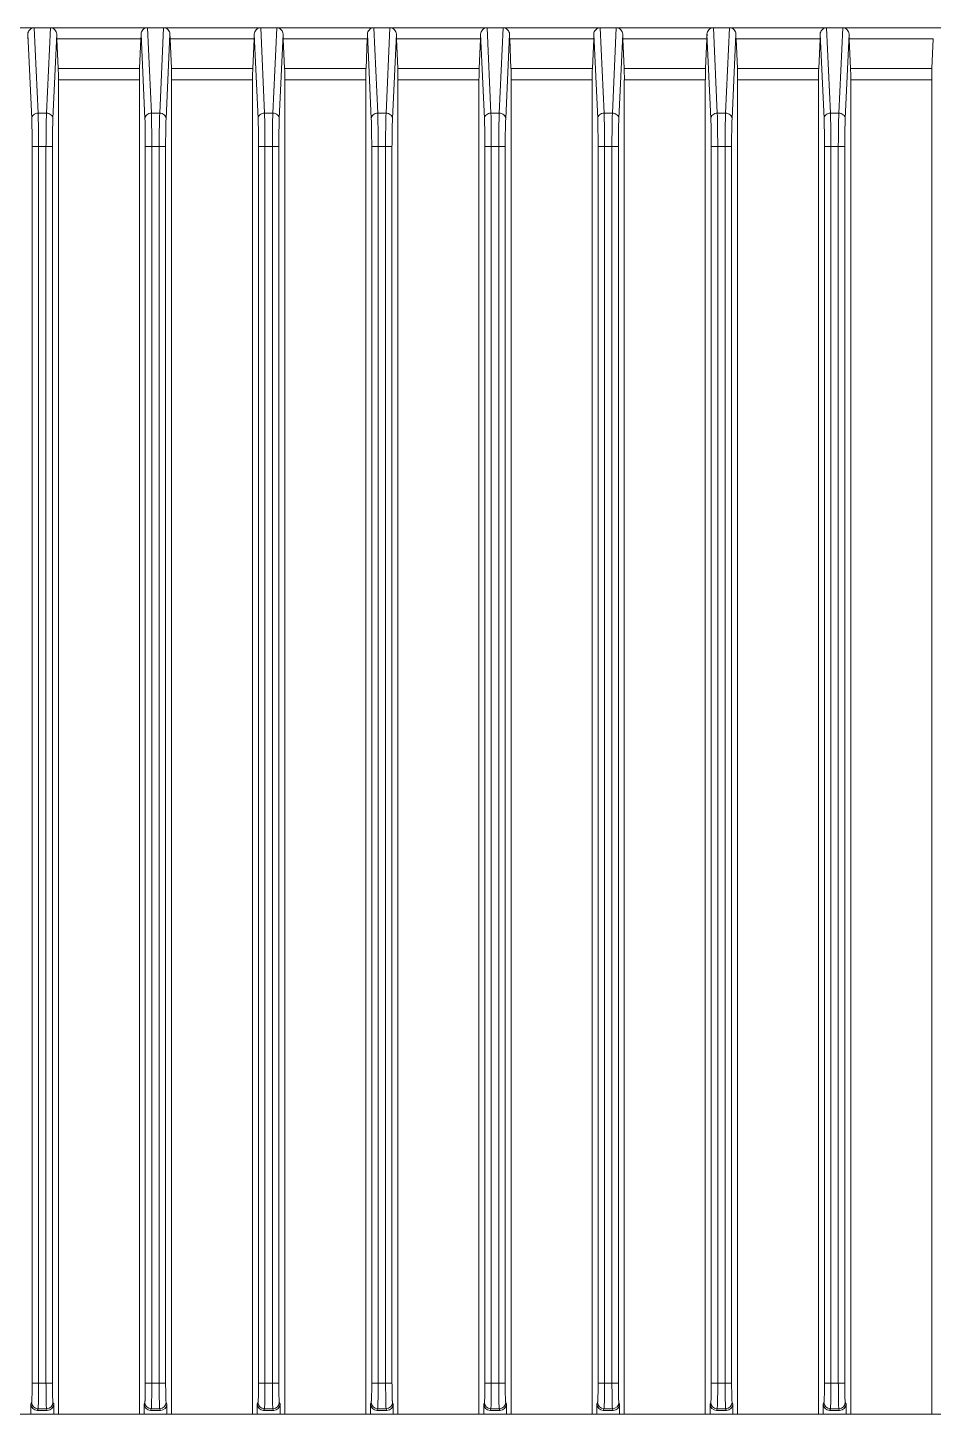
# Model space of a CAD drawing. Header units: millimetres. Extents: x 1177 to 4296, y 93 to 2298.
# Drawn here: x 2604.2 to 2674.6, y 1496.4 to 1604.3 of the extents above; entities that cross this region are included whole.
import ezdxf

# ---------------------------------------------------------------- set-up
doc = ezdxf.new("R2010")
doc.units = ezdxf.units.MM
doc.header["$LTSCALE"] = 0.1
doc.layers.get('0').update_dxf_attribs({"lineweight": 13})

msp = doc.modelspace()

# ---------------------------------------------------------------- linework, layer by layer
for p, q in [((2552.85, 1604.28), (2710.56, 1604.28)), ((2612.97, 1603.42), (2606.44, 1603.42)), ((2621.77, 1603.42), (2615.24, 1603.42)), ((2630.57, 1603.42), (2624.04, 1603.42)), ((2639.37, 1603.42), (2632.84, 1603.42)), ((2648.17, 1603.42), (2641.64, 1603.42)), ((2656.97, 1603.42), (2650.44, 1603.42)), ((2665.77, 1603.42), (2659.24, 1603.42)), ((2674.57, 1603.42), (2668.04, 1603.42)), ((2606.54, 1601.11), (2612.87, 1601.11)), ((2615.34, 1601.11), (2621.67, 1601.11)), ((2624.14, 1601.11), (2630.47, 1601.11)), ((2632.94, 1601.11), (2639.27, 1601.11)), ((2641.74, 1601.11), (2648.07, 1601.11)), ((2650.54, 1601.11), (2656.87, 1601.11)), ((2659.34, 1601.11), (2665.67, 1601.11)), ((2668.14, 1601.11), (2674.47, 1601.11)), ((2612.85, 1600.24), (2606.55, 1600.24)), ((2621.65, 1600.24), (2615.35, 1600.24)), ((2630.45, 1600.24), (2624.15, 1600.24)), ((2639.25, 1600.24), (2632.95, 1600.24)), ((2648.05, 1600.24), (2641.75, 1600.24)), ((2656.85, 1600.24), (2650.55, 1600.24)), ((2665.65, 1600.24), (2659.35, 1600.24)), ((2674.45, 1600.24), (2668.15, 1600.24)), ((2715.24, 1496.44), (2548.17, 1496.44))]:
    msp.add_line(p, q)
at = {"lineweight": 9}
for p, q in [((2604.48, 1597.21), (2604.18, 1603.79)), ((2604.98, 1597.64), (2604.68, 1604.28)), ((2605.93, 1604.28), (2605.63, 1597.64)), ((2606.43, 1603.79), (2606.13, 1597.21)), ((2613.28, 1597.21), (2612.98, 1603.79)), ((2613.78, 1597.64), (2613.48, 1604.28)), ((2614.73, 1604.28), (2614.43, 1597.64)), ((2615.23, 1603.79), (2614.93, 1597.21)), ((2622.08, 1597.21), (2621.78, 1603.79)), ((2622.58, 1597.64), (2622.28, 1604.28)), ((2623.53, 1604.28), (2623.23, 1597.64)), ((2624.03, 1603.79), (2623.73, 1597.21)), ((2630.88, 1597.21), (2630.58, 1603.79)), ((2631.38, 1597.64), (2631.08, 1604.28)), ((2632.33, 1604.28), (2632.03, 1597.64)), ((2632.83, 1603.79), (2632.53, 1597.21)), ((2639.68, 1597.21), (2639.38, 1603.79)), ((2640.18, 1597.64), (2639.88, 1604.28)), ((2641.13, 1604.28), (2640.83, 1597.64)), ((2641.63, 1603.79), (2641.33, 1597.21)), ((2648.48, 1597.21), (2648.18, 1603.79)), ((2648.98, 1597.64), (2648.68, 1604.28)), ((2649.93, 1604.28), (2649.63, 1597.64)), ((2650.43, 1603.79), (2650.13, 1597.21)), ((2657.28, 1597.21), (2656.98, 1603.79)), ((2657.78, 1597.64), (2657.48, 1604.28)), ((2658.73, 1604.28), (2658.43, 1597.64)), ((2659.23, 1603.79), (2658.93, 1597.21)), ((2666.08, 1597.21), (2665.78, 1603.79)), ((2666.58, 1597.64), (2666.28, 1604.28)), ((2667.53, 1604.28), (2667.23, 1597.64)), ((2668.03, 1603.79), (2667.73, 1597.21)), ((2606.54, 1601.11), (2606.44, 1603.42)), ((2612.87, 1601.11), (2612.97, 1603.42)), ((2615.34, 1601.11), (2615.24, 1603.42)), ((2621.67, 1601.11), (2621.77, 1603.42)), ((2624.14, 1601.11), (2624.04, 1603.42)), ((2630.47, 1601.11), (2630.57, 1603.42)), ((2632.94, 1601.11), (2632.84, 1603.42)), ((2639.27, 1601.11), (2639.37, 1603.42)), ((2641.74, 1601.11), (2641.64, 1603.42)), ((2648.07, 1601.11), (2648.17, 1603.42)), ((2650.54, 1601.11), (2650.44, 1603.42)), ((2656.87, 1601.11), (2656.97, 1603.42)), ((2659.34, 1601.11), (2659.24, 1603.42)), ((2665.67, 1601.11), (2665.77, 1603.42)), ((2668.14, 1601.11), (2668.04, 1603.42)), ((2674.47, 1601.11), (2674.57, 1603.42)), ((2606.55, 1600.24), (2606.55, 1496.44)), ((2612.85, 1496.44), (2612.85, 1600.24)), ((2615.35, 1600.24), (2615.35, 1496.44)), ((2621.65, 1496.44), (2621.65, 1600.24)), ((2624.15, 1600.24), (2624.15, 1496.44)), ((2630.45, 1496.44), (2630.45, 1600.24)), ((2632.95, 1600.24), (2632.95, 1496.44)), ((2639.25, 1496.44), (2639.25, 1600.24)), ((2641.75, 1600.24), (2641.75, 1496.44)), ((2648.05, 1496.44), (2648.05, 1600.24)), ((2650.55, 1600.24), (2650.55, 1496.44)), ((2656.85, 1496.44), (2656.85, 1600.24)), ((2659.35, 1600.24), (2659.35, 1496.44)), ((2665.65, 1496.44), (2665.65, 1600.24)), ((2668.15, 1600.24), (2668.15, 1496.44)), ((2674.45, 1496.44), (2674.45, 1600.24)), ((2605.63, 1597.64), (2604.98, 1597.64)), ((2614.43, 1597.64), (2613.78, 1597.64)), ((2623.23, 1597.64), (2622.58, 1597.64)), ((2632.03, 1597.64), (2631.38, 1597.64)), ((2640.83, 1597.64), (2640.18, 1597.64)), ((2649.63, 1597.64), (2648.98, 1597.64)), ((2658.43, 1597.64), (2657.78, 1597.64)), ((2667.23, 1597.64), (2666.58, 1597.64)), ((2604.51, 1498.85), (2604.51, 1595.04)), ((2604.51, 1595.04), (2606.09, 1595.04)), ((2605.01, 1498.85), (2605.01, 1595.04)), ((2605.59, 1595.04), (2605.59, 1498.85)), ((2606.09, 1595.04), (2606.09, 1498.85)), ((2613.31, 1498.85), (2613.31, 1595.04)), ((2613.31, 1595.04), (2614.89, 1595.04)), ((2613.81, 1498.85), (2613.81, 1595.04)), ((2614.39, 1595.04), (2614.39, 1498.85)), ((2614.89, 1595.04), (2614.89, 1498.85)), ((2622.11, 1498.85), (2622.11, 1595.04)), ((2622.11, 1595.04), (2623.69, 1595.04)), ((2622.61, 1498.85), (2622.61, 1595.04)), ((2623.19, 1595.04), (2623.19, 1498.85)), ((2623.69, 1595.04), (2623.69, 1498.85)), ((2630.91, 1498.85), (2630.91, 1595.04)), ((2630.91, 1595.04), (2632.49, 1595.04)), ((2631.41, 1498.85), (2631.41, 1595.04)), ((2631.99, 1595.04), (2631.99, 1498.85)), ((2632.49, 1595.04), (2632.49, 1498.85)), ((2639.71, 1498.85), (2639.71, 1595.04)), ((2639.71, 1595.04), (2641.29, 1595.04)), ((2640.21, 1498.85), (2640.21, 1595.04)), ((2640.79, 1595.04), (2640.79, 1498.85)), ((2641.29, 1595.04), (2641.29, 1498.85)), ((2648.51, 1498.85), (2648.51, 1595.04)), ((2648.51, 1595.04), (2650.09, 1595.04)), ((2649.01, 1498.85), (2649.01, 1595.04)), ((2649.59, 1595.04), (2649.59, 1498.85)), ((2650.09, 1595.04), (2650.09, 1498.85)), ((2657.31, 1498.85), (2657.31, 1595.04)), ((2657.31, 1595.04), (2658.89, 1595.04)), ((2657.81, 1498.85), (2657.81, 1595.04)), ((2658.39, 1595.04), (2658.39, 1498.85)), ((2658.89, 1595.04), (2658.89, 1498.85)), ((2666.11, 1498.85), (2666.11, 1595.04)), ((2666.11, 1595.04), (2667.69, 1595.04)), ((2666.61, 1498.85), (2666.61, 1595.04)), ((2667.19, 1595.04), (2667.19, 1498.85)), ((2667.69, 1595.04), (2667.69, 1498.85)), ((2604.51, 1498.85), (2605.01, 1498.85)), ((2605.01, 1498.85), (2605.59, 1498.85)), ((2605.59, 1498.85), (2606.09, 1498.85)), ((2613.31, 1498.85), (2613.81, 1498.85)), ((2613.81, 1498.85), (2614.39, 1498.85)), ((2614.39, 1498.85), (2614.89, 1498.85)), ((2622.11, 1498.85), (2622.61, 1498.85)), ((2622.61, 1498.85), (2623.19, 1498.85)), ((2623.19, 1498.85), (2623.69, 1498.85)), ((2630.91, 1498.85), (2632.49, 1498.85)), ((2639.71, 1498.85), (2640.21, 1498.85)), ((2640.21, 1498.85), (2640.79, 1498.85)), ((2640.79, 1498.85), (2641.29, 1498.85)), ((2648.51, 1498.85), (2649.01, 1498.85)), ((2649.01, 1498.85), (2649.59, 1498.85)), ((2649.59, 1498.85), (2650.09, 1498.85)), ((2657.31, 1498.85), (2657.81, 1498.85)), ((2657.81, 1498.85), (2658.39, 1498.85)), ((2658.39, 1498.85), (2658.89, 1498.85)), ((2666.11, 1498.85), (2666.61, 1498.85)), ((2666.61, 1498.85), (2667.19, 1498.85)), ((2667.19, 1498.85), (2667.69, 1498.85)), ((2604.42, 1497.24), (2604.47, 1497.36)), ((2604.42, 1496.44), (2604.42, 1497.24)), ((2606.13, 1497.36), (2606.19, 1497.24)), ((2606.19, 1497.24), (2606.19, 1496.44)), ((2613.22, 1497.24), (2613.27, 1497.36)), ((2613.22, 1496.44), (2613.22, 1497.24)), ((2614.93, 1497.36), (2614.99, 1497.24)), ((2614.99, 1497.24), (2614.99, 1496.44)), ((2622.02, 1497.24), (2622.07, 1497.36)), ((2622.02, 1496.44), (2622.02, 1497.24)), ((2623.73, 1497.36), (2623.79, 1497.24)), ((2623.79, 1497.24), (2623.79, 1496.44)), ((2630.82, 1497.24), (2630.87, 1497.36)), ((2630.82, 1496.44), (2630.82, 1497.24)), ((2632.53, 1497.36), (2632.59, 1497.24)), ((2632.59, 1497.24), (2632.59, 1496.44)), ((2639.62, 1497.24), (2639.67, 1497.36)), ((2639.62, 1496.44), (2639.62, 1497.24)), ((2641.33, 1497.36), (2641.39, 1497.24)), ((2641.39, 1497.24), (2641.39, 1496.44)), ((2648.42, 1497.24), (2648.47, 1497.36)), ((2648.42, 1496.44), (2648.42, 1497.24)), ((2650.13, 1497.36), (2650.19, 1497.24)), ((2650.19, 1497.24), (2650.19, 1496.44)), ((2657.22, 1497.24), (2657.27, 1497.36)), ((2657.22, 1496.44), (2657.22, 1497.24)), ((2658.93, 1497.36), (2658.99, 1497.24)), ((2658.99, 1497.24), (2658.99, 1496.44)), ((2666.02, 1497.24), (2666.07, 1497.36)), ((2666.02, 1496.44), (2666.02, 1497.24)), ((2667.73, 1497.36), (2667.79, 1497.24)), ((2667.79, 1497.24), (2667.79, 1496.44)), ((2604.91, 1496.74), (2604.97, 1496.86)), ((2605.69, 1496.74), (2604.91, 1496.74)), ((2604.97, 1496.86), (2605.63, 1496.86)), ((2605.63, 1496.86), (2605.69, 1496.74)), ((2613.71, 1496.74), (2613.77, 1496.86)), ((2614.49, 1496.74), (2613.71, 1496.74)), ((2613.77, 1496.86), (2614.43, 1496.86)), ((2614.43, 1496.86), (2614.49, 1496.74)), ((2622.51, 1496.74), (2622.57, 1496.86)), ((2623.29, 1496.74), (2622.51, 1496.74)), ((2622.57, 1496.86), (2623.23, 1496.86)), ((2623.23, 1496.86), (2623.29, 1496.74)), ((2631.31, 1496.74), (2631.37, 1496.86)), ((2632.09, 1496.74), (2631.31, 1496.74)), ((2631.37, 1496.86), (2632.03, 1496.86)), ((2632.03, 1496.86), (2632.09, 1496.74)), ((2640.11, 1496.74), (2640.17, 1496.86)), ((2640.89, 1496.74), (2640.11, 1496.74)), ((2640.17, 1496.86), (2640.83, 1496.86)), ((2640.83, 1496.86), (2640.89, 1496.74)), ((2648.91, 1496.74), (2648.97, 1496.86)), ((2649.69, 1496.74), (2648.91, 1496.74)), ((2648.97, 1496.86), (2649.63, 1496.86)), ((2649.63, 1496.86), (2649.69, 1496.74)), ((2657.71, 1496.74), (2657.77, 1496.86)), ((2658.49, 1496.74), (2657.71, 1496.74)), ((2657.77, 1496.86), (2658.43, 1496.86)), ((2658.43, 1496.86), (2658.49, 1496.74)), ((2666.51, 1496.74), (2666.57, 1496.86)), ((2667.29, 1496.74), (2666.51, 1496.74)), ((2666.57, 1496.86), (2667.23, 1496.86)), ((2667.23, 1496.86), (2667.29, 1496.74))]:
    msp.add_line(p, q, dxfattribs=at)
for centre, start, end in [((2604.97, 1497.36), 180.1065, 269.9525), ((2605.63, 1497.36), 270.0475, 359.8936), ((2613.77, 1497.36), 180.1065, 269.9525), ((2614.43, 1497.36), 270.0475, 359.8936), ((2622.57, 1497.36), 180.1065, 269.9525), ((2623.23, 1497.36), 270.0475, 359.8936), ((2631.37, 1497.36), 180.1065, 269.9525), ((2632.03, 1497.36), 270.0475, 359.8936), ((2640.17, 1497.36), 180.1065, 269.9525), ((2640.83, 1497.36), 270.0475, 359.8936), ((2648.97, 1497.36), 180.1065, 269.9525), ((2649.63, 1497.36), 270.0475, 359.8936), ((2657.77, 1497.36), 180.1065, 269.9525), ((2658.43, 1497.36), 270.0475, 359.8936), ((2666.57, 1497.36), 180.1065, 269.9525), ((2667.23, 1497.36), 270.0475, 359.8936)]:
    msp.add_arc(centre, 0.5, start, end, dxfattribs=at)
for centre, major_axis, ratio, start_param, end_param in [((2604.16, 1604.28), (0, 1), 0.026186, -2.617994, -2.087851), ((2606.45, 1604.28), (0, 1), 0.026186, -4.195334, -3.665191), ((2612.96, 1604.28), (0, 1), 0.026186, -2.617994, -2.087851), ((2615.25, 1604.28), (0, 1), 0.026186, -4.195334, -3.665191), ((2621.76, 1604.28), (0, 1), 0.026186, -2.617994, -2.087851), ((2624.05, 1604.28), (0, 1), 0.026186, -4.195334, -3.665191), ((2630.56, 1604.28), (0, 1), 0.026186, -2.617994, -2.087851), ((2632.85, 1604.28), (0, 1), 0.026186, -4.195334, -3.665191), ((2639.36, 1604.28), (0, 1), 0.026186, -2.617994, -2.087851), ((2641.65, 1604.28), (0, 1), 0.026186, -4.195334, -3.665191), ((2648.16, 1604.28), (0, 1), 0.026186, -2.617994, -2.087851), ((2650.45, 1604.28), (0, 1), 0.026186, -4.195334, -3.665191), ((2656.96, 1604.28), (0, 1), 0.026186, -2.617994, -2.087851), ((2659.25, 1604.28), (0, 1), 0.026186, -4.195334, -3.665191), ((2665.76, 1604.28), (0, 1), 0.026186, -2.617994, -2.087851), ((2668.05, 1604.28), (0, 1), 0.026186, -4.195334, -3.665191), ((2606.53, 1600.24), (0, 1), 0.026186, -1.570796, -0.523599), ((2612.88, 1600.24), (0, 1), 0.026186, 0.523599, 1.570796), ((2615.33, 1600.24), (0, 1), 0.026186, -1.570796, -0.523599), ((2621.68, 1600.24), (0, 1), 0.026186, 0.523599, 1.570796), ((2624.13, 1600.24), (0, 1), 0.026186, -1.570796, -0.523599), ((2630.48, 1600.24), (0, 1), 0.026186, 0.523599, 1.570796), ((2632.93, 1600.24), (0, 1), 0.026186, -1.570796, -0.523599), ((2639.28, 1600.24), (0, 1), 0.026186, 0.523599, 1.570796), ((2641.73, 1600.24), (0, 1), 0.026186, -1.570796, -0.523599), ((2648.08, 1600.24), (0, 1), 0.026186, 0.523599, 1.570796), ((2650.53, 1600.24), (0, 1), 0.026186, -1.570796, -0.523599), ((2656.88, 1600.24), (0, 1), 0.026186, 0.523599, 1.570796), ((2659.33, 1600.24), (0, 1), 0.026186, -1.570796, -0.523599), ((2665.68, 1600.24), (0, 1), 0.026186, 0.523599, 1.570796), ((2668.13, 1600.24), (0, 1), 0.026186, -1.570796, -0.523599), ((2674.48, 1600.24), (0, 1), 0.026186, 0.523599, 1.570796), ((2604.92, 1497.24), (0.224, 0.448), 0.998288, -4.24833, -2.678904), ((2605.69, 1497.24), (-0.224, 0.448), 0.998288, -3.604281, -2.034855), ((2613.72, 1497.24), (0.224, 0.448), 0.998288, -4.24833, -2.678904), ((2614.49, 1497.24), (-0.224, 0.448), 0.998288, -3.604281, -2.034855), ((2622.52, 1497.24), (0.224, 0.448), 0.998288, -4.24833, -2.678904), ((2623.29, 1497.24), (-0.224, 0.448), 0.998288, -3.604281, -2.034855), ((2631.32, 1497.24), (0.224, 0.448), 0.998288, -4.24833, -2.678904), ((2632.09, 1497.24), (-0.224, 0.448), 0.998288, -3.604281, -2.034855), ((2640.12, 1497.24), (0.224, 0.448), 0.998288, -4.24833, -2.678904), ((2640.89, 1497.24), (-0.224, 0.448), 0.998288, -3.604281, -2.034855), ((2648.92, 1497.24), (0.224, 0.448), 0.998288, -4.24833, -2.678904), ((2649.69, 1497.24), (-0.224, 0.448), 0.998288, -3.604281, -2.034855), ((2657.72, 1497.24), (0.224, 0.448), 0.998288, -4.24833, -2.678904), ((2658.49, 1497.24), (-0.224, 0.448), 0.998288, -3.604281, -2.034855), ((2666.52, 1497.24), (0.224, 0.448), 0.998288, -4.24833, -2.678904), ((2667.29, 1497.24), (-0.224, 0.448), 0.998288, -3.604281, -2.034855)]:
    msp.add_ellipse(centre, major_axis=major_axis, ratio=ratio, start_param=start_param, end_param=end_param, dxfattribs=at)
for points, knots in [([(2604.18, 1603.79), (2604.18, 1603.91), (2604.3, 1604.16), (2604.55, 1604.28), (2604.68, 1604.28)], [0, 0, 0, 0, 0.487925, 1, 1, 1, 1]), ([(2605.93, 1604.28), (2606.06, 1604.28), (2606.31, 1604.16), (2606.42, 1603.91), (2606.43, 1603.79)], [0, 0, 0, 0, 0.512316, 1, 1, 1, 1]), ([(2612.98, 1603.79), (2612.98, 1603.91), (2613.1, 1604.16), (2613.35, 1604.28), (2613.48, 1604.28)], [0, 0, 0, 0, 0.487925, 1, 1, 1, 1]), ([(2614.73, 1604.28), (2614.86, 1604.28), (2615.11, 1604.16), (2615.22, 1603.91), (2615.23, 1603.79)], [0, 0, 0, 0, 0.512316, 1, 1, 1, 1]), ([(2621.78, 1603.79), (2621.78, 1603.91), (2621.9, 1604.16), (2622.15, 1604.28), (2622.28, 1604.28)], [0, 0, 0, 0, 0.487925, 1, 1, 1, 1]), ([(2623.53, 1604.28), (2623.66, 1604.28), (2623.91, 1604.16), (2624.02, 1603.91), (2624.03, 1603.79)], [0, 0, 0, 0, 0.512316, 1, 1, 1, 1]), ([(2630.58, 1603.79), (2630.58, 1603.91), (2630.7, 1604.16), (2630.95, 1604.28), (2631.08, 1604.28)], [0, 0, 0, 0, 0.487925, 1, 1, 1, 1]), ([(2632.33, 1604.28), (2632.46, 1604.28), (2632.71, 1604.16), (2632.82, 1603.91), (2632.83, 1603.79)], [0, 0, 0, 0, 0.512316, 1, 1, 1, 1]), ([(2639.38, 1603.79), (2639.38, 1603.91), (2639.5, 1604.16), (2639.75, 1604.28), (2639.88, 1604.28)], [0, 0, 0, 0, 0.487925, 1, 1, 1, 1]), ([(2641.13, 1604.28), (2641.26, 1604.28), (2641.51, 1604.16), (2641.62, 1603.91), (2641.63, 1603.79)], [0, 0, 0, 0, 0.512316, 1, 1, 1, 1]), ([(2648.18, 1603.79), (2648.18, 1603.91), (2648.3, 1604.16), (2648.55, 1604.28), (2648.68, 1604.28)], [0, 0, 0, 0, 0.487925, 1, 1, 1, 1]), ([(2649.93, 1604.28), (2650.06, 1604.28), (2650.31, 1604.16), (2650.42, 1603.91), (2650.43, 1603.79)], [0, 0, 0, 0, 0.512316, 1, 1, 1, 1]), ([(2656.98, 1603.79), (2656.98, 1603.91), (2657.1, 1604.16), (2657.35, 1604.28), (2657.48, 1604.28)], [0, 0, 0, 0, 0.487925, 1, 1, 1, 1]), ([(2658.73, 1604.28), (2658.86, 1604.28), (2659.11, 1604.16), (2659.22, 1603.91), (2659.23, 1603.79)], [0, 0, 0, 0, 0.512316, 1, 1, 1, 1]), ([(2665.78, 1603.79), (2665.78, 1603.91), (2665.9, 1604.16), (2666.15, 1604.28), (2666.28, 1604.28)], [0, 0, 0, 0, 0.487925, 1, 1, 1, 1]), ([(2667.53, 1604.28), (2667.66, 1604.28), (2667.91, 1604.16), (2668.02, 1603.91), (2668.03, 1603.79)], [0, 0, 0, 0, 0.512316, 1, 1, 1, 1]), ([(2604.48, 1597.21), (2604.48, 1597.27), (2604.51, 1597.38), (2604.66, 1597.58), (2604.85, 1597.64), (2604.98, 1597.64)], [0, 0, 0, 0, 0.234625, 0.4807, 1, 1, 1, 1]), ([(2604.51, 1595.04), (2604.51, 1595.46), (2604.51, 1596.18), (2604.49, 1596.9), (2604.48, 1597.21)], [0, 0, 0, 0, 0.577149, 1, 1, 1, 1]), ([(2605.01, 1595.04), (2605.01, 1595.54), (2605.01, 1596.41), (2604.99, 1597.28), (2604.98, 1597.64)], [0, 0, 0, 0, 0.577161, 1, 1, 1, 1]), ([(2605.63, 1597.64), (2605.61, 1597.28), (2605.6, 1596.41), (2605.59, 1595.54), (2605.59, 1595.04)], [0, 0, 0, 0, 0.422793, 1, 1, 1, 1]), ([(2606.13, 1597.21), (2606.13, 1597.27), (2606.1, 1597.38), (2605.94, 1597.58), (2605.75, 1597.64), (2605.63, 1597.64)], [0, 0, 0, 0, 0.234625, 0.4807, 1, 1, 1, 1]), ([(2606.13, 1597.21), (2606.11, 1596.9), (2606.1, 1596.18), (2606.09, 1595.46), (2606.09, 1595.04)], [0, 0, 0, 0, 0.422805, 1, 1, 1, 1]), ([(2613.28, 1597.21), (2613.28, 1597.27), (2613.31, 1597.38), (2613.46, 1597.58), (2613.65, 1597.64), (2613.78, 1597.64)], [0, 0, 0, 0, 0.234625, 0.4807, 1, 1, 1, 1]), ([(2613.31, 1595.04), (2613.31, 1595.46), (2613.31, 1596.18), (2613.29, 1596.9), (2613.28, 1597.21)], [0, 0, 0, 0, 0.577149, 1, 1, 1, 1]), ([(2613.81, 1595.04), (2613.81, 1595.54), (2613.81, 1596.41), (2613.79, 1597.28), (2613.78, 1597.64)], [0, 0, 0, 0, 0.577161, 1, 1, 1, 1]), ([(2614.43, 1597.64), (2614.41, 1597.28), (2614.4, 1596.41), (2614.39, 1595.54), (2614.39, 1595.04)], [0, 0, 0, 0, 0.422793, 1, 1, 1, 1]), ([(2614.93, 1597.21), (2614.93, 1597.27), (2614.9, 1597.38), (2614.74, 1597.58), (2614.55, 1597.64), (2614.43, 1597.64)], [0, 0, 0, 0, 0.234625, 0.4807, 1, 1, 1, 1]), ([(2614.93, 1597.21), (2614.91, 1596.9), (2614.9, 1596.18), (2614.89, 1595.46), (2614.89, 1595.04)], [0, 0, 0, 0, 0.422805, 1, 1, 1, 1]), ([(2622.08, 1597.21), (2622.08, 1597.27), (2622.11, 1597.38), (2622.26, 1597.58), (2622.45, 1597.64), (2622.58, 1597.64)], [0, 0, 0, 0, 0.234625, 0.4807, 1, 1, 1, 1]), ([(2622.11, 1595.04), (2622.11, 1595.46), (2622.11, 1596.18), (2622.09, 1596.9), (2622.08, 1597.21)], [0, 0, 0, 0, 0.577149, 1, 1, 1, 1]), ([(2622.61, 1595.04), (2622.61, 1595.54), (2622.61, 1596.41), (2622.59, 1597.28), (2622.58, 1597.64)], [0, 0, 0, 0, 0.577161, 1, 1, 1, 1]), ([(2623.23, 1597.64), (2623.21, 1597.28), (2623.2, 1596.41), (2623.19, 1595.54), (2623.19, 1595.04)], [0, 0, 0, 0, 0.422793, 1, 1, 1, 1]), ([(2623.73, 1597.21), (2623.73, 1597.27), (2623.7, 1597.38), (2623.54, 1597.58), (2623.35, 1597.64), (2623.23, 1597.64)], [0, 0, 0, 0, 0.234625, 0.4807, 1, 1, 1, 1]), ([(2623.73, 1597.21), (2623.71, 1596.9), (2623.7, 1596.18), (2623.69, 1595.46), (2623.69, 1595.04)], [0, 0, 0, 0, 0.422805, 1, 1, 1, 1]), ([(2630.88, 1597.21), (2630.88, 1597.27), (2630.91, 1597.38), (2631.06, 1597.58), (2631.25, 1597.64), (2631.38, 1597.64)], [0, 0, 0, 0, 0.234625, 0.4807, 1, 1, 1, 1]), ([(2630.91, 1595.04), (2630.91, 1595.46), (2630.91, 1596.18), (2630.89, 1596.9), (2630.88, 1597.21)], [0, 0, 0, 0, 0.577149, 1, 1, 1, 1]), ([(2631.41, 1595.04), (2631.41, 1595.54), (2631.41, 1596.41), (2631.39, 1597.28), (2631.38, 1597.64)], [0, 0, 0, 0, 0.577161, 1, 1, 1, 1]), ([(2632.03, 1597.64), (2632.01, 1597.28), (2632, 1596.41), (2631.99, 1595.54), (2631.99, 1595.04)], [0, 0, 0, 0, 0.422793, 1, 1, 1, 1]), ([(2632.53, 1597.21), (2632.53, 1597.27), (2632.5, 1597.38), (2632.34, 1597.58), (2632.15, 1597.64), (2632.03, 1597.64)], [0, 0, 0, 0, 0.234625, 0.4807, 1, 1, 1, 1]), ([(2632.53, 1597.21), (2632.51, 1596.9), (2632.5, 1596.18), (2632.49, 1595.46), (2632.49, 1595.04)], [0, 0, 0, 0, 0.422805, 1, 1, 1, 1]), ([(2639.68, 1597.21), (2639.68, 1597.27), (2639.71, 1597.38), (2639.86, 1597.58), (2640.05, 1597.64), (2640.18, 1597.64)], [0, 0, 0, 0, 0.234625, 0.4807, 1, 1, 1, 1]), ([(2639.71, 1595.04), (2639.71, 1595.46), (2639.71, 1596.18), (2639.69, 1596.9), (2639.68, 1597.21)], [0, 0, 0, 0, 0.577149, 1, 1, 1, 1]), ([(2640.21, 1595.04), (2640.21, 1595.54), (2640.21, 1596.41), (2640.19, 1597.28), (2640.18, 1597.64)], [0, 0, 0, 0, 0.577161, 1, 1, 1, 1]), ([(2640.83, 1597.64), (2640.81, 1597.28), (2640.8, 1596.41), (2640.79, 1595.54), (2640.79, 1595.04)], [0, 0, 0, 0, 0.422793, 1, 1, 1, 1]), ([(2641.33, 1597.21), (2641.33, 1597.27), (2641.3, 1597.38), (2641.14, 1597.58), (2640.95, 1597.64), (2640.83, 1597.64)], [0, 0, 0, 0, 0.234625, 0.4807, 1, 1, 1, 1]), ([(2641.33, 1597.21), (2641.31, 1596.9), (2641.3, 1596.18), (2641.29, 1595.46), (2641.29, 1595.04)], [0, 0, 0, 0, 0.422805, 1, 1, 1, 1]), ([(2648.48, 1597.21), (2648.48, 1597.27), (2648.51, 1597.38), (2648.66, 1597.58), (2648.85, 1597.64), (2648.98, 1597.64)], [0, 0, 0, 0, 0.234625, 0.4807, 1, 1, 1, 1]), ([(2648.51, 1595.04), (2648.51, 1595.46), (2648.51, 1596.18), (2648.49, 1596.9), (2648.48, 1597.21)], [0, 0, 0, 0, 0.577149, 1, 1, 1, 1]), ([(2649.01, 1595.04), (2649.01, 1595.54), (2649.01, 1596.41), (2648.99, 1597.28), (2648.98, 1597.64)], [0, 0, 0, 0, 0.577161, 1, 1, 1, 1]), ([(2649.63, 1597.64), (2649.61, 1597.28), (2649.6, 1596.41), (2649.59, 1595.54), (2649.59, 1595.04)], [0, 0, 0, 0, 0.422793, 1, 1, 1, 1]), ([(2650.13, 1597.21), (2650.13, 1597.27), (2650.1, 1597.38), (2649.94, 1597.58), (2649.75, 1597.64), (2649.63, 1597.64)], [0, 0, 0, 0, 0.234625, 0.4807, 1, 1, 1, 1]), ([(2650.13, 1597.21), (2650.11, 1596.9), (2650.1, 1596.18), (2650.09, 1595.46), (2650.09, 1595.04)], [0, 0, 0, 0, 0.422805, 1, 1, 1, 1]), ([(2657.28, 1597.21), (2657.28, 1597.27), (2657.31, 1597.38), (2657.46, 1597.58), (2657.65, 1597.64), (2657.78, 1597.64)], [0, 0, 0, 0, 0.234625, 0.4807, 1, 1, 1, 1]), ([(2657.31, 1595.04), (2657.31, 1595.46), (2657.31, 1596.18), (2657.29, 1596.9), (2657.28, 1597.21)], [0, 0, 0, 0, 0.577149, 1, 1, 1, 1]), ([(2657.81, 1595.04), (2657.81, 1595.54), (2657.81, 1596.41), (2657.79, 1597.28), (2657.78, 1597.64)], [0, 0, 0, 0, 0.577161, 1, 1, 1, 1]), ([(2658.43, 1597.64), (2658.41, 1597.28), (2658.4, 1596.41), (2658.39, 1595.54), (2658.39, 1595.04)], [0, 0, 0, 0, 0.422793, 1, 1, 1, 1]), ([(2658.93, 1597.21), (2658.93, 1597.27), (2658.9, 1597.38), (2658.74, 1597.58), (2658.55, 1597.64), (2658.43, 1597.64)], [0, 0, 0, 0, 0.234625, 0.4807, 1, 1, 1, 1]), ([(2658.93, 1597.21), (2658.91, 1596.9), (2658.9, 1596.18), (2658.89, 1595.46), (2658.89, 1595.04)], [0, 0, 0, 0, 0.422805, 1, 1, 1, 1]), ([(2666.08, 1597.21), (2666.08, 1597.27), (2666.11, 1597.38), (2666.26, 1597.58), (2666.45, 1597.64), (2666.58, 1597.64)], [0, 0, 0, 0, 0.234625, 0.4807, 1, 1, 1, 1]), ([(2666.11, 1595.04), (2666.11, 1595.46), (2666.11, 1596.18), (2666.09, 1596.9), (2666.08, 1597.21)], [0, 0, 0, 0, 0.577149, 1, 1, 1, 1]), ([(2666.61, 1595.04), (2666.61, 1595.54), (2666.61, 1596.41), (2666.59, 1597.28), (2666.58, 1597.64)], [0, 0, 0, 0, 0.577161, 1, 1, 1, 1]), ([(2667.23, 1597.64), (2667.21, 1597.28), (2667.2, 1596.41), (2667.19, 1595.54), (2667.19, 1595.04)], [0, 0, 0, 0, 0.422793, 1, 1, 1, 1]), ([(2667.73, 1597.21), (2667.73, 1597.27), (2667.7, 1597.38), (2667.54, 1597.58), (2667.35, 1597.64), (2667.23, 1597.64)], [0, 0, 0, 0, 0.234625, 0.4807, 1, 1, 1, 1]), ([(2667.73, 1597.21), (2667.71, 1596.9), (2667.7, 1596.18), (2667.69, 1595.46), (2667.69, 1595.04)], [0, 0, 0, 0, 0.422805, 1, 1, 1, 1]), ([(2604.47, 1497.36), (2604.48, 1497.37), (2604.48, 1497.42), (2604.49, 1497.51), (2604.5, 1497.65), (2604.5, 1497.83), (2604.51, 1498.05), (2604.51, 1498.4), (2604.51, 1498.67), (2604.51, 1498.85)], [0, 0, 0, 0, 0.028239, 0.091102, 0.186528, 0.311134, 0.460462, 0.629168, 1, 1, 1, 1]), ([(2604.97, 1496.86), (2604.98, 1496.87), (2604.98, 1496.94), (2604.99, 1497.06), (2605, 1497.25), (2605, 1497.49), (2605.01, 1497.79), (2605.01, 1498.25), (2605.01, 1498.61), (2605.01, 1498.85)], [0, 0, 0, 0, 0.028065, 0.09088, 0.186307, 0.310939, 0.460308, 0.629063, 1, 1, 1, 1]), ([(2605.59, 1498.85), (2605.59, 1498.61), (2605.6, 1498.25), (2605.6, 1497.79), (2605.6, 1497.49), (2605.61, 1497.25), (2605.61, 1497.06), (2605.62, 1496.94), (2605.63, 1496.87), (2605.63, 1496.86)], [0, 0, 0, 0, 0.370899, 0.539641, 0.689003, 0.813631, 0.909066, 0.97191, 1, 1, 1, 1]), ([(2606.09, 1498.85), (2606.09, 1498.67), (2606.1, 1498.4), (2606.1, 1498.05), (2606.1, 1497.83), (2606.11, 1497.65), (2606.11, 1497.51), (2606.12, 1497.42), (2606.13, 1497.37), (2606.13, 1497.36)], [0, 0, 0, 0, 0.370791, 0.539485, 0.688806, 0.813409, 0.908845, 0.971735, 1, 1, 1, 1]), ([(2613.27, 1497.36), (2613.28, 1497.37), (2613.28, 1497.42), (2613.29, 1497.51), (2613.3, 1497.65), (2613.3, 1497.83), (2613.31, 1498.05), (2613.31, 1498.4), (2613.31, 1498.67), (2613.31, 1498.85)], [0, 0, 0, 0, 0.028239, 0.091102, 0.186528, 0.311134, 0.460462, 0.629168, 1, 1, 1, 1]), ([(2613.77, 1496.86), (2613.78, 1496.87), (2613.78, 1496.94), (2613.79, 1497.06), (2613.8, 1497.25), (2613.8, 1497.49), (2613.81, 1497.79), (2613.81, 1498.25), (2613.81, 1498.61), (2613.81, 1498.85)], [0, 0, 0, 0, 0.028065, 0.09088, 0.186307, 0.310939, 0.460308, 0.629063, 1, 1, 1, 1]), ([(2614.39, 1498.85), (2614.39, 1498.61), (2614.4, 1498.25), (2614.4, 1497.79), (2614.4, 1497.49), (2614.41, 1497.25), (2614.41, 1497.06), (2614.42, 1496.94), (2614.43, 1496.87), (2614.43, 1496.86)], [0, 0, 0, 0, 0.370899, 0.539641, 0.689003, 0.813631, 0.909066, 0.97191, 1, 1, 1, 1]), ([(2614.89, 1498.85), (2614.89, 1498.67), (2614.9, 1498.4), (2614.9, 1498.05), (2614.9, 1497.83), (2614.91, 1497.65), (2614.91, 1497.51), (2614.92, 1497.42), (2614.93, 1497.37), (2614.93, 1497.36)], [0, 0, 0, 0, 0.370791, 0.539485, 0.688806, 0.813409, 0.908845, 0.971735, 1, 1, 1, 1]), ([(2622.07, 1497.36), (2622.08, 1497.37), (2622.08, 1497.42), (2622.09, 1497.51), (2622.1, 1497.65), (2622.1, 1497.83), (2622.11, 1498.05), (2622.11, 1498.4), (2622.11, 1498.67), (2622.11, 1498.85)], [0, 0, 0, 0, 0.028239, 0.091102, 0.186528, 0.311134, 0.460462, 0.629168, 1, 1, 1, 1]), ([(2622.57, 1496.86), (2622.58, 1496.87), (2622.58, 1496.94), (2622.59, 1497.06), (2622.6, 1497.25), (2622.6, 1497.49), (2622.61, 1497.79), (2622.61, 1498.25), (2622.61, 1498.61), (2622.61, 1498.85)], [0, 0, 0, 0, 0.028065, 0.09088, 0.186307, 0.310939, 0.460308, 0.629063, 1, 1, 1, 1]), ([(2623.19, 1498.85), (2623.19, 1498.61), (2623.2, 1498.25), (2623.2, 1497.79), (2623.2, 1497.49), (2623.21, 1497.25), (2623.21, 1497.06), (2623.22, 1496.94), (2623.23, 1496.87), (2623.23, 1496.86)], [0, 0, 0, 0, 0.370899, 0.539641, 0.689003, 0.813631, 0.909066, 0.97191, 1, 1, 1, 1]), ([(2623.69, 1498.85), (2623.69, 1498.67), (2623.7, 1498.4), (2623.7, 1498.05), (2623.7, 1497.83), (2623.71, 1497.65), (2623.71, 1497.51), (2623.72, 1497.42), (2623.73, 1497.37), (2623.73, 1497.36)], [0, 0, 0, 0, 0.370791, 0.539485, 0.688806, 0.813409, 0.908845, 0.971735, 1, 1, 1, 1]), ([(2630.87, 1497.36), (2630.88, 1497.37), (2630.88, 1497.42), (2630.89, 1497.51), (2630.9, 1497.65), (2630.9, 1497.83), (2630.91, 1498.05), (2630.91, 1498.4), (2630.91, 1498.67), (2630.91, 1498.85)], [0, 0, 0, 0, 0.028239, 0.091102, 0.186528, 0.311134, 0.460462, 0.629168, 1, 1, 1, 1]), ([(2631.37, 1496.86), (2631.38, 1496.87), (2631.38, 1496.94), (2631.39, 1497.06), (2631.4, 1497.25), (2631.4, 1497.49), (2631.41, 1497.79), (2631.41, 1498.25), (2631.41, 1498.61), (2631.41, 1498.85)], [0, 0, 0, 0, 0.028065, 0.09088, 0.186307, 0.310939, 0.460308, 0.629063, 1, 1, 1, 1]), ([(2631.99, 1498.85), (2631.99, 1498.61), (2632, 1498.25), (2632, 1497.79), (2632, 1497.49), (2632.01, 1497.25), (2632.01, 1497.06), (2632.02, 1496.94), (2632.03, 1496.87), (2632.03, 1496.86)], [0, 0, 0, 0, 0.370899, 0.539641, 0.689003, 0.813631, 0.909066, 0.97191, 1, 1, 1, 1]), ([(2632.49, 1498.85), (2632.49, 1498.67), (2632.5, 1498.4), (2632.5, 1498.05), (2632.5, 1497.83), (2632.51, 1497.65), (2632.51, 1497.51), (2632.52, 1497.42), (2632.53, 1497.37), (2632.53, 1497.36)], [0, 0, 0, 0, 0.370791, 0.539485, 0.688806, 0.813409, 0.908845, 0.971735, 1, 1, 1, 1]), ([(2639.67, 1497.36), (2639.68, 1497.37), (2639.68, 1497.42), (2639.69, 1497.51), (2639.7, 1497.65), (2639.7, 1497.83), (2639.71, 1498.05), (2639.71, 1498.4), (2639.71, 1498.67), (2639.71, 1498.85)], [0, 0, 0, 0, 0.028239, 0.091102, 0.186528, 0.311134, 0.460462, 0.629168, 1, 1, 1, 1]), ([(2640.17, 1496.86), (2640.18, 1496.87), (2640.18, 1496.94), (2640.19, 1497.06), (2640.2, 1497.25), (2640.2, 1497.49), (2640.21, 1497.79), (2640.21, 1498.25), (2640.21, 1498.61), (2640.21, 1498.85)], [0, 0, 0, 0, 0.028065, 0.09088, 0.186307, 0.310939, 0.460308, 0.629063, 1, 1, 1, 1]), ([(2640.79, 1498.85), (2640.79, 1498.61), (2640.8, 1498.25), (2640.8, 1497.79), (2640.8, 1497.49), (2640.81, 1497.25), (2640.81, 1497.06), (2640.82, 1496.94), (2640.83, 1496.87), (2640.83, 1496.86)], [0, 0, 0, 0, 0.370899, 0.539641, 0.689003, 0.813631, 0.909066, 0.97191, 1, 1, 1, 1]), ([(2641.29, 1498.85), (2641.29, 1498.67), (2641.3, 1498.4), (2641.3, 1498.05), (2641.3, 1497.83), (2641.31, 1497.65), (2641.31, 1497.51), (2641.32, 1497.42), (2641.33, 1497.37), (2641.33, 1497.36)], [0, 0, 0, 0, 0.370791, 0.539485, 0.688806, 0.813409, 0.908845, 0.971735, 1, 1, 1, 1]), ([(2648.47, 1497.36), (2648.48, 1497.37), (2648.48, 1497.42), (2648.49, 1497.51), (2648.5, 1497.65), (2648.5, 1497.83), (2648.51, 1498.05), (2648.51, 1498.4), (2648.51, 1498.67), (2648.51, 1498.85)], [0, 0, 0, 0, 0.028239, 0.091102, 0.186528, 0.311134, 0.460462, 0.629168, 1, 1, 1, 1]), ([(2648.97, 1496.86), (2648.98, 1496.87), (2648.98, 1496.94), (2648.99, 1497.06), (2649, 1497.25), (2649, 1497.49), (2649.01, 1497.79), (2649.01, 1498.25), (2649.01, 1498.61), (2649.01, 1498.85)], [0, 0, 0, 0, 0.028065, 0.09088, 0.186307, 0.310939, 0.460308, 0.629063, 1, 1, 1, 1]), ([(2649.59, 1498.85), (2649.59, 1498.61), (2649.6, 1498.25), (2649.6, 1497.79), (2649.6, 1497.49), (2649.61, 1497.25), (2649.61, 1497.06), (2649.62, 1496.94), (2649.63, 1496.87), (2649.63, 1496.86)], [0, 0, 0, 0, 0.370899, 0.539641, 0.689003, 0.813631, 0.909066, 0.97191, 1, 1, 1, 1]), ([(2650.09, 1498.85), (2650.09, 1498.67), (2650.1, 1498.4), (2650.1, 1498.05), (2650.1, 1497.83), (2650.11, 1497.65), (2650.11, 1497.51), (2650.12, 1497.42), (2650.13, 1497.37), (2650.13, 1497.36)], [0, 0, 0, 0, 0.370791, 0.539485, 0.688806, 0.813409, 0.908845, 0.971735, 1, 1, 1, 1]), ([(2657.27, 1497.36), (2657.28, 1497.37), (2657.28, 1497.42), (2657.29, 1497.51), (2657.3, 1497.65), (2657.3, 1497.83), (2657.31, 1498.05), (2657.31, 1498.4), (2657.31, 1498.67), (2657.31, 1498.85)], [0, 0, 0, 0, 0.028239, 0.091102, 0.186528, 0.311134, 0.460462, 0.629168, 1, 1, 1, 1]), ([(2657.77, 1496.86), (2657.78, 1496.87), (2657.78, 1496.94), (2657.79, 1497.06), (2657.8, 1497.25), (2657.8, 1497.49), (2657.81, 1497.79), (2657.81, 1498.25), (2657.81, 1498.61), (2657.81, 1498.85)], [0, 0, 0, 0, 0.028065, 0.09088, 0.186307, 0.310939, 0.460308, 0.629063, 1, 1, 1, 1]), ([(2658.39, 1498.85), (2658.39, 1498.61), (2658.4, 1498.25), (2658.4, 1497.79), (2658.4, 1497.49), (2658.41, 1497.25), (2658.41, 1497.06), (2658.42, 1496.94), (2658.43, 1496.87), (2658.43, 1496.86)], [0, 0, 0, 0, 0.370899, 0.539641, 0.689003, 0.813631, 0.909066, 0.97191, 1, 1, 1, 1]), ([(2658.89, 1498.85), (2658.89, 1498.67), (2658.9, 1498.4), (2658.9, 1498.05), (2658.9, 1497.83), (2658.91, 1497.65), (2658.91, 1497.51), (2658.92, 1497.42), (2658.93, 1497.37), (2658.93, 1497.36)], [0, 0, 0, 0, 0.370791, 0.539485, 0.688806, 0.813409, 0.908845, 0.971735, 1, 1, 1, 1]), ([(2666.07, 1497.36), (2666.08, 1497.37), (2666.08, 1497.42), (2666.09, 1497.51), (2666.1, 1497.65), (2666.1, 1497.83), (2666.11, 1498.05), (2666.11, 1498.4), (2666.11, 1498.67), (2666.11, 1498.85)], [0, 0, 0, 0, 0.028239, 0.091102, 0.186528, 0.311134, 0.460462, 0.629168, 1, 1, 1, 1]), ([(2666.57, 1496.86), (2666.58, 1496.87), (2666.58, 1496.94), (2666.59, 1497.06), (2666.6, 1497.25), (2666.6, 1497.49), (2666.61, 1497.79), (2666.61, 1498.25), (2666.61, 1498.61), (2666.61, 1498.85)], [0, 0, 0, 0, 0.028065, 0.09088, 0.186307, 0.310939, 0.460308, 0.629063, 1, 1, 1, 1]), ([(2667.19, 1498.85), (2667.19, 1498.61), (2667.2, 1498.25), (2667.2, 1497.79), (2667.2, 1497.49), (2667.21, 1497.25), (2667.21, 1497.06), (2667.22, 1496.94), (2667.23, 1496.87), (2667.23, 1496.86)], [0, 0, 0, 0, 0.370899, 0.539641, 0.689003, 0.813631, 0.909066, 0.97191, 1, 1, 1, 1]), ([(2667.69, 1498.85), (2667.69, 1498.67), (2667.7, 1498.4), (2667.7, 1498.05), (2667.7, 1497.83), (2667.71, 1497.65), (2667.71, 1497.51), (2667.72, 1497.42), (2667.73, 1497.37), (2667.73, 1497.36)], [0, 0, 0, 0, 0.370791, 0.539485, 0.688806, 0.813409, 0.908845, 0.971735, 1, 1, 1, 1])]:
    msp.add_open_spline(points, degree=3, knots=knots, dxfattribs=at)

doc.saveas('drawing.dxf')
